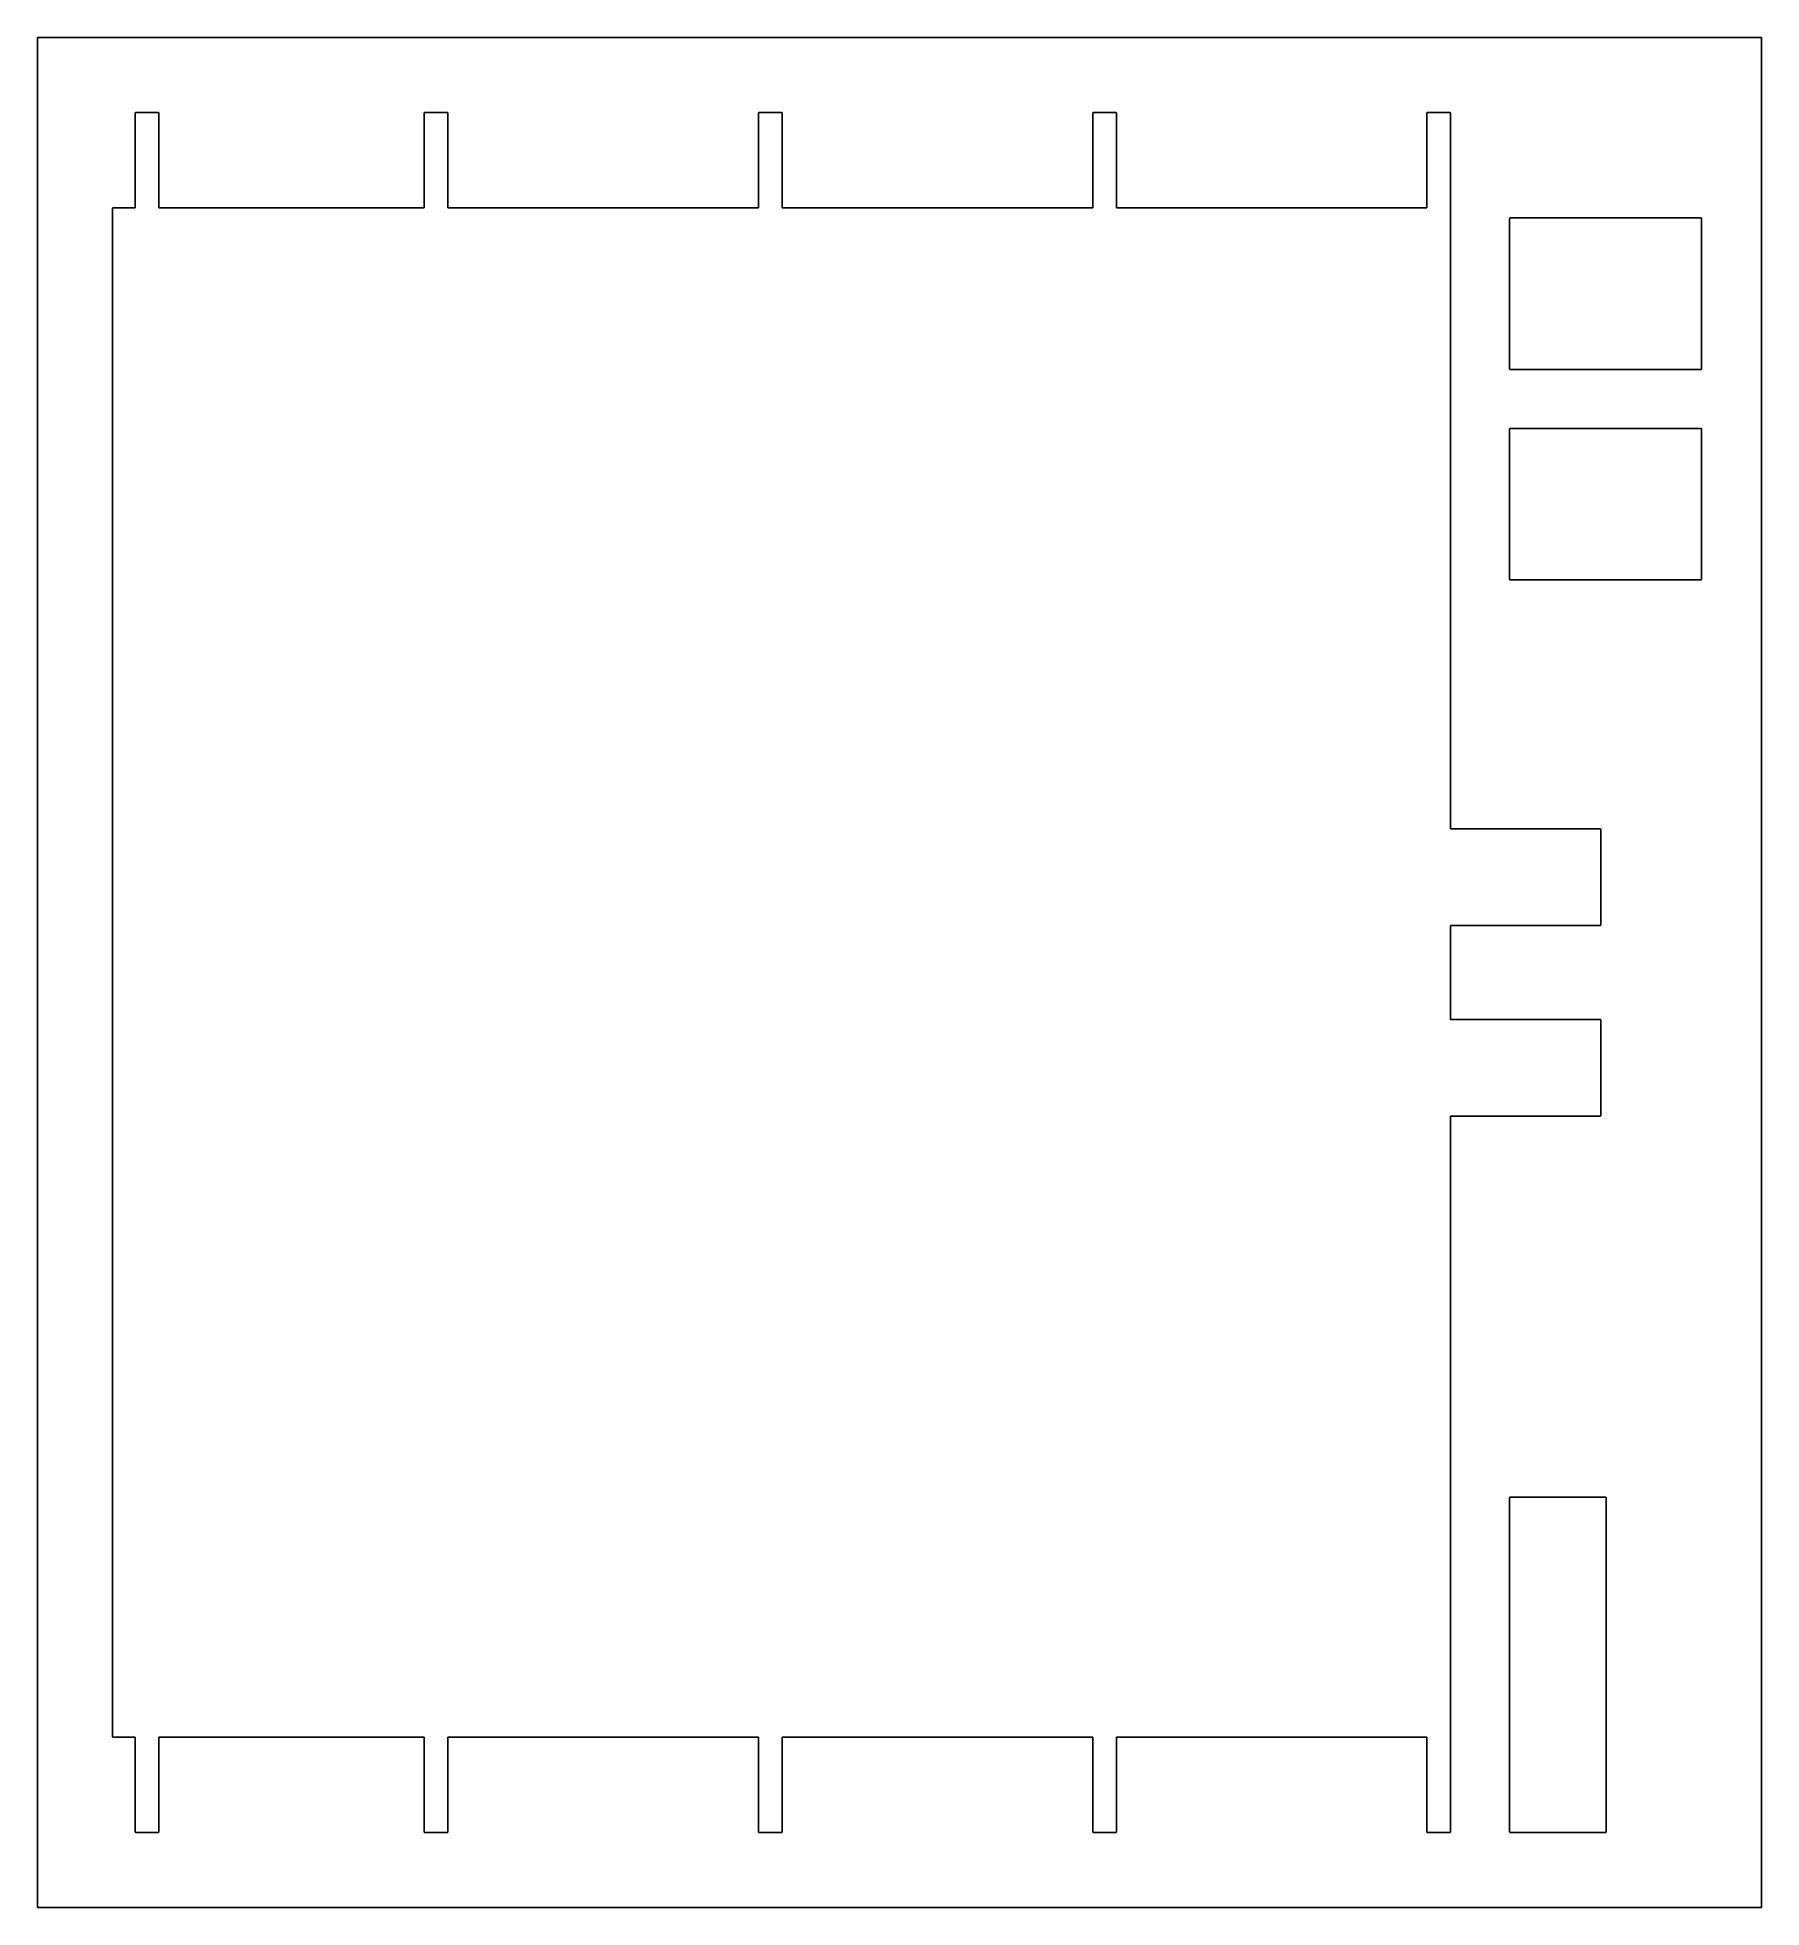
# Model space of a CAD drawing. Extents: x -57 to 57, y -62 to 62.
import ezdxf

# ---------------------------------------------------------------- set-up
doc = ezdxf.new("R2010")
doc.units = 0

msp = doc.modelspace()

# ---------------------------------------------------------------- linework, layer by layer
at = {"color": 1}
for p, q in [((-57.305, 62.175), (-57.29, 62.178)), ((-57.29, 62.178), (57.29, 62.178)), ((57.29, 62.178), (57.305, 62.175)), ((-57.328, 62.14), (-57.325, 62.155)), ((-57.328, -62.14), (-57.328, 62.14)), ((-57.325, 62.155), (-57.317, 62.167)), ((-57.317, 62.167), (-57.305, 62.175)), ((57.305, 62.175), (57.317, 62.167)), ((57.317, 62.167), (57.325, 62.155)), ((57.325, 62.155), (57.328, 62.14)), ((57.328, 62.14), (57.328, 40.102)), ((-50.828, 57.14), (-50.825, 57.155)), ((-50.828, 50.838), (-50.828, 57.14)), ((-50.825, 57.155), (-50.817, 57.167)), ((-50.817, 57.167), (-50.805, 57.175)), ((-50.805, 57.175), (-50.79, 57.178)), ((-50.79, 57.178), (-49.29, 57.178)), ((-49.29, 57.178), (-49.275, 57.175)), ((-49.275, 57.175), (-49.263, 57.167)), ((-49.263, 57.167), (-49.255, 57.155)), ((-49.255, 57.155), (-49.252, 57.14)), ((-49.252, 57.14), (-49.252, 50.838)), ((-31.603, 57.14), (-31.6, 57.155)), ((-31.603, 50.838), (-31.603, 57.14)), ((-31.6, 57.155), (-31.592, 57.167)), ((-31.592, 57.167), (-31.58, 57.175)), ((-31.58, 57.175), (-31.565, 57.178)), ((-31.565, 57.178), (-30.065, 57.178)), ((-30.065, 57.178), (-30.05, 57.175)), ((-30.05, 57.175), (-30.038, 57.167)), ((-30.038, 57.167), (-30.03, 57.155)), ((-30.03, 57.155), (-30.027, 57.14)), ((-30.027, 57.14), (-30.027, 50.838)), ((-9.378, 57.14), (-9.375, 57.155)), ((-9.378, 50.838), (-9.378, 57.14)), ((-9.375, 57.155), (-9.367, 57.167)), ((-9.367, 57.167), (-9.355, 57.175)), ((-9.355, 57.175), (-9.34, 57.178)), ((-9.34, 57.178), (-7.84, 57.178)), ((-7.84, 57.178), (-7.825, 57.175)), ((-7.825, 57.175), (-7.813, 57.167)), ((-7.813, 57.167), (-7.805, 57.155)), ((-7.805, 57.155), (-7.802, 57.14)), ((-7.802, 57.14), (-7.802, 50.838)), ((12.847, 57.14), (12.85, 57.155)), ((12.847, 50.838), (12.847, 57.14)), ((12.85, 57.155), (12.858, 57.167)), ((12.858, 57.167), (12.87, 57.175)), ((12.87, 57.175), (12.885, 57.178)), ((12.885, 57.178), (14.385, 57.178)), ((14.385, 57.178), (14.4, 57.175)), ((14.4, 57.175), (14.412, 57.167)), ((14.412, 57.167), (14.42, 57.155)), ((14.42, 57.155), (14.423, 57.14)), ((14.423, 57.14), (14.423, 50.838)), ((35.072, 57.14), (35.075, 57.155)), ((35.072, 50.838), (35.072, 57.14)), ((35.075, 57.155), (35.083, 57.167)), ((35.083, 57.167), (35.095, 57.175)), ((35.095, 57.175), (35.11, 57.178)), ((35.11, 57.178), (36.61, 57.178)), ((36.61, 57.178), (36.625, 57.175)), ((36.625, 57.175), (36.637, 57.167)), ((36.637, 57.167), (36.645, 57.155)), ((36.645, 57.155), (36.648, 57.14)), ((36.648, 57.14), (36.648, 9.548)), ((-52.328, 50.8), (-52.325, 50.815)), ((-52.328, -50.8), (-52.328, 50.8)), ((-52.325, 50.815), (-52.317, 50.827)), ((-52.317, 50.827), (-52.305, 50.835)), ((-52.305, 50.835), (-52.29, 50.838)), ((-52.29, 50.838), (-50.828, 50.838)), ((-49.252, 50.838), (-31.603, 50.838)), ((-30.027, 50.838), (-9.378, 50.838)), ((-7.802, 50.838), (12.847, 50.838)), ((14.423, 50.838), (35.072, 50.838)), ((40.572, 50.14), (40.575, 50.155)), ((40.572, 40.14), (40.572, 50.14)), ((40.575, 50.155), (40.583, 50.167)), ((40.583, 50.167), (40.595, 50.175)), ((40.595, 50.175), (40.61, 50.178)), ((40.61, 50.178), (53.29, 50.178)), ((53.29, 50.178), (53.305, 50.175)), ((53.305, 50.175), (53.317, 50.167)), ((53.317, 50.167), (53.325, 50.155)), ((53.325, 50.155), (53.328, 50.14)), ((53.328, 50.14), (53.328, 40.14)), ((40.575, 40.125), (40.572, 40.14)), ((40.583, 40.113), (40.575, 40.125)), ((40.595, 40.105), (40.583, 40.113)), ((40.61, 40.102), (40.595, 40.105)), ((53.29, 40.102), (40.61, 40.102)), ((53.305, 40.105), (53.29, 40.102)), ((53.317, 40.113), (53.305, 40.105)), ((53.325, 40.125), (53.317, 40.113)), ((53.328, 40.14), (53.325, 40.125)), ((57.328, 40.102), (57.328, -62.14)), ((40.572, 36.14), (40.575, 36.155)), ((40.572, 26.14), (40.572, 36.14)), ((40.575, 36.155), (40.583, 36.167)), ((40.583, 36.167), (40.595, 36.175)), ((40.595, 36.175), (40.61, 36.178)), ((40.61, 36.178), (53.29, 36.178)), ((53.29, 36.178), (53.305, 36.175)), ((53.305, 36.175), (53.317, 36.167)), ((53.317, 36.167), (53.325, 36.155)), ((53.325, 36.155), (53.328, 36.14)), ((53.328, 36.14), (53.328, 26.14)), ((40.575, 26.125), (40.572, 26.14)), ((40.583, 26.113), (40.575, 26.125)), ((53.325, 26.125), (53.317, 26.113)), ((53.328, 26.14), (53.325, 26.125)), ((40.595, 26.105), (40.583, 26.113)), ((40.61, 26.102), (40.595, 26.105)), ((53.29, 26.102), (40.61, 26.102)), ((53.305, 26.105), (53.29, 26.102)), ((53.317, 26.113), (53.305, 26.105)), ((36.648, 9.548), (46.61, 9.548)), ((46.61, 9.548), (46.625, 9.545)), ((46.625, 9.545), (46.637, 9.537)), ((46.637, 9.537), (46.645, 9.525)), ((46.645, 9.525), (46.648, 9.51)), ((46.648, 9.51), (46.648, 3.17)), ((40.61, 3.132), (36.648, 3.132)), ((36.648, 3.132), (36.648, -3.132)), ((46.61, 3.132), (40.61, 3.132)), ((46.625, 3.135), (46.61, 3.132)), ((46.637, 3.143), (46.625, 3.135)), ((46.645, 3.155), (46.637, 3.143)), ((46.648, 3.17), (46.645, 3.155)), ((36.648, -3.132), (46.61, -3.132)), ((46.61, -3.132), (46.625, -3.135)), ((46.625, -3.135), (46.637, -3.143)), ((46.637, -3.143), (46.645, -3.155)), ((46.645, -3.155), (46.648, -3.17)), ((46.648, -3.17), (46.648, -9.51)), ((46.61, -9.548), (36.648, -9.548)), ((36.648, -9.548), (36.648, -57.14)), ((46.625, -9.545), (46.61, -9.548)), ((46.637, -9.537), (46.625, -9.545)), ((46.645, -9.525), (46.637, -9.537)), ((46.648, -9.51), (46.645, -9.525)), ((40.572, -34.915), (40.575, -34.9)), ((40.572, -57.14), (40.572, -34.915)), ((40.575, -34.9), (40.583, -34.888)), ((40.583, -34.888), (40.595, -34.88)), ((40.595, -34.88), (40.61, -34.877)), ((40.61, -34.877), (46.95, -34.877)), ((46.95, -34.877), (46.965, -34.88)), ((46.965, -34.88), (46.977, -34.888)), ((46.977, -34.888), (46.985, -34.9)), ((46.985, -34.9), (46.988, -34.915)), ((46.988, -34.915), (46.988, -57.14)), ((-52.325, -50.815), (-52.328, -50.8)), ((-52.317, -50.827), (-52.325, -50.815)), ((-52.305, -50.835), (-52.317, -50.827)), ((-52.29, -50.838), (-52.305, -50.835)), ((-50.828, -50.838), (-52.29, -50.838)), ((-50.828, -57.14), (-50.828, -50.838)), ((-31.603, -50.838), (-49.252, -50.838)), ((-49.252, -50.838), (-49.252, -57.14)), ((-31.603, -57.14), (-31.603, -50.838)), ((-9.378, -50.838), (-30.027, -50.838)), ((-30.027, -50.838), (-30.027, -57.14)), ((-9.378, -57.14), (-9.378, -50.838)), ((12.847, -50.838), (-7.802, -50.838)), ((-7.802, -50.838), (-7.802, -57.14)), ((12.847, -57.14), (12.847, -50.838)), ((35.072, -50.838), (14.423, -50.838)), ((14.423, -50.838), (14.423, -57.14)), ((35.072, -57.14), (35.072, -50.838)), ((-50.825, -57.155), (-50.828, -57.14)), ((-50.817, -57.167), (-50.825, -57.155)), ((-50.805, -57.175), (-50.817, -57.167)), ((-50.79, -57.178), (-50.805, -57.175)), ((-49.29, -57.178), (-50.79, -57.178)), ((-49.275, -57.175), (-49.29, -57.178)), ((-49.263, -57.167), (-49.275, -57.175)), ((-49.255, -57.155), (-49.263, -57.167)), ((-49.252, -57.14), (-49.255, -57.155)), ((-31.6, -57.155), (-31.603, -57.14)), ((-31.592, -57.167), (-31.6, -57.155)), ((-31.58, -57.175), (-31.592, -57.167)), ((-31.565, -57.178), (-31.58, -57.175)), ((-30.065, -57.178), (-31.565, -57.178)), ((-30.05, -57.175), (-30.065, -57.178)), ((-30.038, -57.167), (-30.05, -57.175)), ((-30.03, -57.155), (-30.038, -57.167)), ((-30.027, -57.14), (-30.03, -57.155)), ((-9.375, -57.155), (-9.378, -57.14)), ((-9.367, -57.167), (-9.375, -57.155)), ((-9.355, -57.175), (-9.367, -57.167)), ((-9.34, -57.178), (-9.355, -57.175)), ((-7.84, -57.178), (-9.34, -57.178)), ((-7.825, -57.175), (-7.84, -57.178)), ((-7.813, -57.167), (-7.825, -57.175)), ((-7.805, -57.155), (-7.813, -57.167)), ((-7.802, -57.14), (-7.805, -57.155)), ((12.85, -57.155), (12.847, -57.14)), ((12.858, -57.167), (12.85, -57.155)), ((12.87, -57.175), (12.858, -57.167)), ((12.885, -57.178), (12.87, -57.175)), ((14.385, -57.178), (12.885, -57.178)), ((14.4, -57.175), (14.385, -57.178)), ((14.412, -57.167), (14.4, -57.175)), ((14.42, -57.155), (14.412, -57.167)), ((14.423, -57.14), (14.42, -57.155)), ((35.075, -57.155), (35.072, -57.14)), ((35.083, -57.167), (35.075, -57.155)), ((35.095, -57.175), (35.083, -57.167)), ((35.11, -57.178), (35.095, -57.175)), ((36.61, -57.178), (35.11, -57.178)), ((36.625, -57.175), (36.61, -57.178)), ((36.637, -57.167), (36.625, -57.175)), ((36.645, -57.155), (36.637, -57.167)), ((36.648, -57.14), (36.645, -57.155)), ((40.575, -57.155), (40.572, -57.14)), ((40.583, -57.167), (40.575, -57.155)), ((40.595, -57.175), (40.583, -57.167)), ((40.61, -57.178), (40.595, -57.175)), ((46.95, -57.178), (40.61, -57.178)), ((46.965, -57.175), (46.95, -57.178)), ((46.977, -57.167), (46.965, -57.175)), ((46.985, -57.155), (46.977, -57.167)), ((46.988, -57.14), (46.985, -57.155)), ((-57.325, -62.155), (-57.328, -62.14)), ((-57.317, -62.167), (-57.325, -62.155)), ((-57.305, -62.175), (-57.317, -62.167)), ((-57.29, -62.178), (-57.305, -62.175)), ((57.29, -62.178), (-57.29, -62.178)), ((57.305, -62.175), (57.29, -62.178)), ((57.317, -62.167), (57.305, -62.175)), ((57.325, -62.155), (57.317, -62.167)), ((57.328, -62.14), (57.325, -62.155))]:
    msp.add_line(p, q, dxfattribs=at)

doc.saveas('drawing.dxf')
